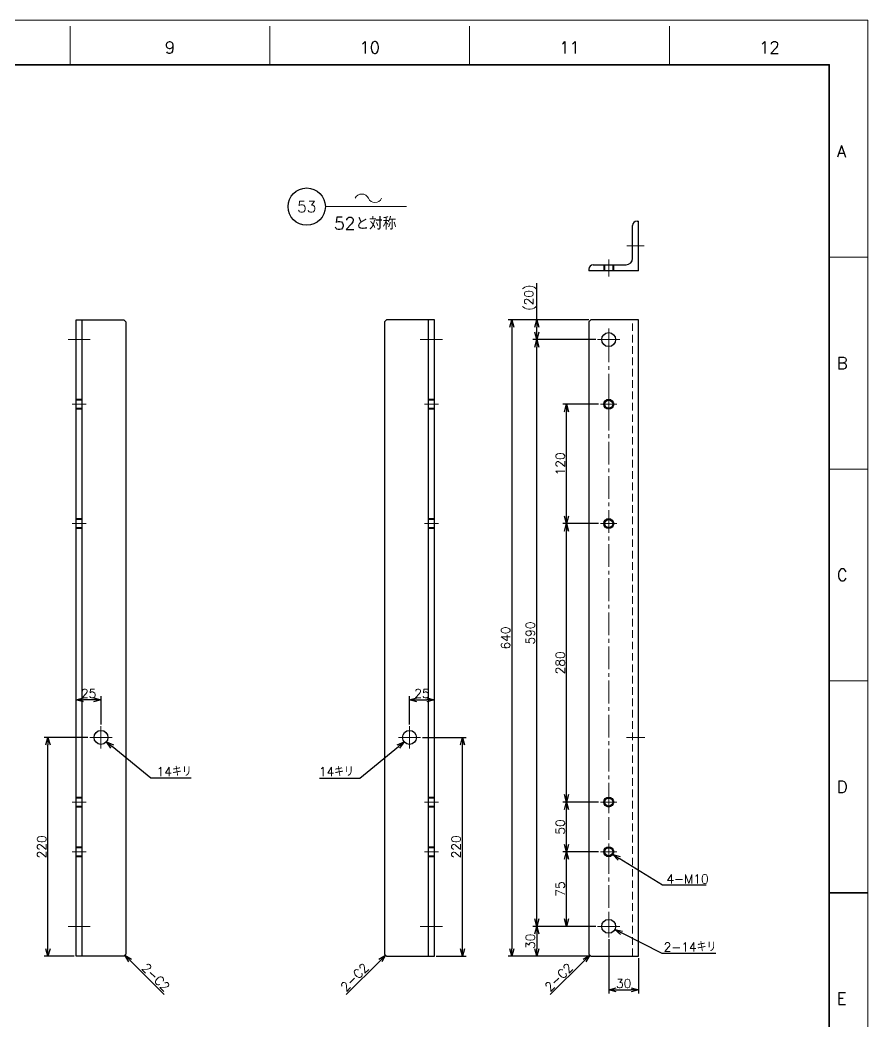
# Model space of a CAD drawing. Header units: millimetres. Extents: x 0 to 2485, y -14 to 1749.
# Drawn here: x 1633 to 2485, y 741 to 1749 of the extents above; entities that cross this region are included whole.
import ezdxf
from ezdxf import colors
from ezdxf.entities.mleader import LeaderData, LeaderLine
from ezdxf.enums import TextEntityAlignment as Align
from ezdxf.math import Vec2, Vec3

# ---------------------------------------------------------------- set-up
doc = ezdxf.new("R2010")
doc.units = ezdxf.units.MM
doc.header["$LTSCALE"] = 1.2
doc.header["$PDMODE"] = 99
doc.header["$PDSIZE"] = 1
doc.linetypes.add('CENTER2', pattern=[28.575, 19.05, -3.175, 3.175, -3.175])
doc.linetypes.add('HIDDEN', pattern=[9.525, 6.35, -3.175])
for name, color, linetype, lineweight in [('04_HIDDEN', 2, 'HIDDEN', 13), ('05_CENTER', 4, 'CENTER2', 13), ('08_DIM', 3, 'Continuous', 13), ('90_FRAME', 5, 'Continuous', 35)]:
    doc.layers.add(name, color=color, linetype=linetype, lineweight=lineweight)
doc.layers.add('91_BLANK', color=5, linetype='Continuous', lineweight=0, plot=False)
doc.styles.add('KSS_TXT', font='txt.shx', dxfattribs={"bigfont": 'extfont2.shx'})
doc.styles.get("Standard").update_dxf_attribs({"font": 'txt.shx', "bigfont": 'extfont2.shx'})
doc.dimstyles.new('KSS_DIM', dxfattribs={"dimscale": 3, "dimtxt": 3, "dimasz": 2.5, "dimexe": 1.25, "dimexo": 0.625, "dimtad": 1, "dimdsep": 46, "dimtxsty": 'KSS_TXT', "dimblk": 'OPEN30', "dimcen": 0, "dimazin": 2, "dimtfac": 0.75, "dimtmove": 0, "dimatfit": 3, "dimldrblk": 'OPEN30', "dimfxl": 1.25, "dimtolj": 1, "dimarcsym": 0})
doc.dimstyles.new('KSS_DIM$3', dxfattribs={"dimscale": 3, "dimtxt": 3, "dimasz": 2.5, "dimexe": 1.25, "dimexo": 0.625, "dimtad": 1, "dimtih": 1, "dimtoh": 1, "dimdsep": 46, "dimtxsty": 'KSS_TXT', "dimblk": 'OPEN30', "dimcen": 0, "dimazin": 2, "dimtfac": 0.75, "dimtofl": 0, "dimtmove": 0, "dimatfit": 3, "dimldrblk": 'OPEN30', "dimfxl": 1.25, "dimtolj": 1, "dimarcsym": 0})

# ---------------------------------------------------------------- blocks, each defined once
blk = doc.blocks.new('_Open30')
at = {"color": 0, "linetype": 'ByBlock', "lineweight": -2}
for p, q in [((-1, 0.27), (0, 0)), ((0, 0), (-1, -0.27)), ((0, 0), (-1, 0))]:
    blk.add_line(p, q, dxfattribs=at)
blk = doc.blocks.new('*D183')
at = {"layer": '08_DIM', "color": 0, "lineweight": -2, "transparency": 16777216}
for p, q in [((1700.8, 1027.4), (1656.9, 1027.4)), ((1660.6, 814.9), (1660.6, 1019.9)), ((1687, 807.4), (1656.9, 807.4))]:
    blk.add_line(p, q, dxfattribs=at)
at = {"layer": 'Defpoints', "color": 0, "transparency": 16777216}
for p in [(1660.6, 1027.4), (1702.7, 1027.4), (1688.9, 807.4)]:
    blk.add_point(p, dxfattribs=at)
at = {"layer": '08_DIM', "color": 0, "lineweight": -2, "transparency": 16777216, "xscale": 7.5, "yscale": 7.5, "zscale": 7.5}
for p, rotation in [((1660.6, 1027.4), 90), ((1660.6, 807.4), 270)]:
    blk.add_blockref('_Open30', p, dxfattribs=dict(at, rotation=rotation))
at = {"layer": '08_DIM', "color": 0, "transparency": 16777216, "insert": (1654.3, 917.4), "char_height": 9, "attachment_point": 5, "rotation": 90, "style": 'KSS_TXT'}
blk.add_mtext('\\A1;220', dxfattribs=at)
blk = doc.blocks.new('*D184')
at = {"layer": '08_DIM', "color": 0, "lineweight": -2, "transparency": 16777216}
for p, q in [((1688.9, 1040.5), (1688.9, 1068.9)), ((1713.9, 1040.5), (1713.9, 1068.9)), ((1706.4, 1065.2), (1696.4, 1065.2))]:
    blk.add_line(p, q, dxfattribs=at)
at = {"layer": 'Defpoints', "color": 0, "transparency": 16777216}
for p in [(1688.9, 1065.2), (1688.9, 1038.6), (1713.9, 1038.6)]:
    blk.add_point(p, dxfattribs=at)
at = {"layer": '08_DIM', "color": 0, "lineweight": -2, "transparency": 16777216, "xscale": 7.5, "yscale": 7.5, "zscale": 7.5, "rotation": 180}
blk.add_blockref('_Open30', (1688.9, 1065.2), dxfattribs=at)
at = {"layer": '08_DIM', "color": 0, "lineweight": -2, "transparency": 16777216, "xscale": 7.5, "yscale": 7.5, "zscale": 7.5}
blk.add_blockref('_Open30', (1713.9, 1065.2), dxfattribs=at)
at = {"layer": '08_DIM', "color": 0, "transparency": 16777216, "insert": (1701.4, 1071.6), "char_height": 9, "attachment_point": 5, "style": 'KSS_TXT'}
blk.add_mtext('\\A1;25', dxfattribs=at)
blk = doc.blocks.new('*D185')
at = {"layer": '08_DIM', "color": 0, "lineweight": -2, "transparency": 16777216}
for p, q in [((1763.9, 986.5), (1725.1, 1018.3)), ((1804.5, 986.5), (1763.9, 986.5))]:
    blk.add_line(p, q, dxfattribs=at)
at = {"layer": 'Defpoints', "color": 0, "transparency": 16777216}
for p in [(1708.4, 1031.9), (1719.3, 1023)]:
    blk.add_point(p, dxfattribs=at)
at = {"layer": '08_DIM', "color": 0, "lineweight": -2, "transparency": 16777216, "xscale": 7.5, "yscale": 7.5, "zscale": 7.5, "rotation": 140.720822462114}
blk.add_blockref('_Open30', (1719.3, 1023), dxfattribs=at)
at = {"layer": '08_DIM', "color": 0, "transparency": 16777216, "insert": (1787.4, 992.9), "char_height": 9, "attachment_point": 5, "style": 'KSS_TXT'}
blk.add_mtext('\\A1;14キリ', dxfattribs=at)
blk = doc.blocks.new('*D190')
at = {"layer": '08_DIM', "color": 0, "lineweight": -2, "transparency": 16777216}
blk.add_line((1743.2, 803.1), (1777.5, 768.8), dxfattribs=at)
at = {"layer": 'Defpoints', "color": 0, "transparency": 16777216}
for p in [(1737.9, 808.4), (1781.9, 764.4), (1781.9, 764.4)]:
    blk.add_point(p, dxfattribs=at)
at = {"layer": '08_DIM', "color": 0, "lineweight": -2, "transparency": 16777216, "xscale": 7.5, "yscale": 7.5, "zscale": 7.5, "rotation": 135}
blk.add_blockref('_Open30', (1737.9, 808.4), dxfattribs=at)
at = {"layer": '08_DIM', "color": 0, "transparency": 16777216, "insert": (1769, 786.3), "char_height": 9, "attachment_point": 5, "rotation": 315, "style": 'KSS_TXT'}
blk.add_mtext('\\A1;2-C2', dxfattribs=at)
blk = doc.blocks.new('M10Tz_1_1')
at = {"color": 0}
for radius in [5, 4]:
    blk.add_circle((0, 0), radius, dxfattribs=at)
at = {"layer": '05_CENTER'}
for p, q in [((8.3, 0), (-8.3, 0)), ((0, -8.3), (0, 8.3))]:
    blk.add_line(p, q, dxfattribs=at)
blk = doc.blocks.new('*D191')
at = {"layer": '08_DIM', "color": 0, "lineweight": -2, "transparency": 16777216}
for p, q in [((2211, 837.4), (2147.9, 837.4)), ((2151.7, 829.9), (2151.7, 814.9)), ((2204.2, 807.4), (2147.9, 807.4))]:
    blk.add_line(p, q, dxfattribs=at)
at = {"layer": 'Defpoints', "color": 0, "transparency": 16777216}
for p in [(2212.9, 837.4), (2151.7, 807.4), (2206.1, 807.4)]:
    blk.add_point(p, dxfattribs=at)
at = {"layer": '08_DIM', "color": 0, "lineweight": -2, "transparency": 16777216, "xscale": 7.5, "yscale": 7.5, "zscale": 7.5}
for p, rotation in [((2151.7, 837.4), 90), ((2151.7, 807.4), 270)]:
    blk.add_blockref('_Open30', p, dxfattribs=dict(at, rotation=rotation))
at = {"layer": '08_DIM', "color": 0, "transparency": 16777216, "insert": (2145.3, 822.4), "char_height": 9, "attachment_point": 5, "rotation": 90, "style": 'KSS_TXT'}
blk.add_mtext('\\A1;30', dxfattribs=at)
blk = doc.blocks.new('*D192')
at = {"layer": '08_DIM', "color": 0, "lineweight": -2, "transparency": 16777216}
for p, q in [((2213.9, 912.4), (2178, 912.4)), ((2181.7, 844.9), (2181.7, 904.9)), ((2211, 837.4), (2178, 837.4))]:
    blk.add_line(p, q, dxfattribs=at)
at = {"layer": 'Defpoints', "color": 0, "transparency": 16777216}
for p in [(2181.7, 912.4), (2215.7, 912.4), (2212.9, 837.4)]:
    blk.add_point(p, dxfattribs=at)
at = {"layer": '08_DIM', "color": 0, "lineweight": -2, "transparency": 16777216, "xscale": 7.5, "yscale": 7.5, "zscale": 7.5}
for p, rotation in [((2181.7, 912.4), 90), ((2181.7, 837.4), 270)]:
    blk.add_blockref('_Open30', p, dxfattribs=dict(at, rotation=rotation))
at = {"layer": '08_DIM', "color": 0, "transparency": 16777216, "insert": (2175.4, 874.9), "char_height": 9, "attachment_point": 5, "rotation": 90, "style": 'KSS_TXT'}
blk.add_mtext('\\A1;75', dxfattribs=at)
blk = doc.blocks.new('*D193')
at = {"layer": '08_DIM', "color": 0, "lineweight": -2, "transparency": 16777216}
for p, q in [((2213.9, 962.4), (2178, 962.4)), ((2181.7, 919.9), (2181.7, 954.9)), ((2213.9, 912.4), (2178, 912.4))]:
    blk.add_line(p, q, dxfattribs=at)
at = {"layer": 'Defpoints', "color": 0, "transparency": 16777216}
for p in [(2181.7, 962.4), (2215.7, 962.4), (2215.7, 912.4)]:
    blk.add_point(p, dxfattribs=at)
at = {"layer": '08_DIM', "color": 0, "lineweight": -2, "transparency": 16777216, "xscale": 7.5, "yscale": 7.5, "zscale": 7.5}
for p, rotation in [((2181.7, 962.4), 90), ((2181.7, 912.4), 270)]:
    blk.add_blockref('_Open30', p, dxfattribs=dict(at, rotation=rotation))
at = {"layer": '08_DIM', "color": 0, "transparency": 16777216, "insert": (2175.4, 937.4), "char_height": 9, "attachment_point": 5, "rotation": 90, "style": 'KSS_TXT'}
blk.add_mtext('\\A1;50', dxfattribs=at)
blk = doc.blocks.new('*D194')
at = {"layer": '08_DIM', "color": 0, "lineweight": -2, "transparency": 16777216}
for p, q in [((2213.9, 1242.4), (2178, 1242.4)), ((2181.7, 969.9), (2181.7, 1234.9)), ((2213.9, 962.4), (2178, 962.4))]:
    blk.add_line(p, q, dxfattribs=at)
at = {"layer": 'Defpoints', "color": 0, "transparency": 16777216}
for p in [(2181.7, 1242.4), (2215.7, 1242.4), (2215.7, 962.4)]:
    blk.add_point(p, dxfattribs=at)
at = {"layer": '08_DIM', "color": 0, "lineweight": -2, "transparency": 16777216, "xscale": 7.5, "yscale": 7.5, "zscale": 7.5}
for p, rotation in [((2181.7, 1242.4), 90), ((2181.7, 962.4), 270)]:
    blk.add_blockref('_Open30', p, dxfattribs=dict(at, rotation=rotation))
at = {"layer": '08_DIM', "color": 0, "transparency": 16777216, "insert": (2175.4, 1102.4), "char_height": 9, "attachment_point": 5, "rotation": 90, "style": 'KSS_TXT'}
blk.add_mtext('\\A1;280', dxfattribs=at)
blk = doc.blocks.new('*D195')
at = {"layer": '08_DIM', "color": 0, "lineweight": -2, "transparency": 16777216}
for p, q in [((2213.9, 1362.4), (2178, 1362.4)), ((2181.7, 1249.9), (2181.7, 1354.9)), ((2213.9, 1242.4), (2178, 1242.4))]:
    blk.add_line(p, q, dxfattribs=at)
at = {"layer": 'Defpoints', "color": 0, "transparency": 16777216}
for p in [(2181.7, 1362.4), (2215.7, 1362.4), (2215.7, 1242.4)]:
    blk.add_point(p, dxfattribs=at)
at = {"layer": '08_DIM', "color": 0, "lineweight": -2, "transparency": 16777216, "xscale": 7.5, "yscale": 7.5, "zscale": 7.5}
for p, rotation in [((2181.7, 1362.4), 90), ((2181.7, 1242.4), 270)]:
    blk.add_blockref('_Open30', p, dxfattribs=dict(at, rotation=rotation))
at = {"layer": '08_DIM', "color": 0, "transparency": 16777216, "insert": (2175.4, 1302.4), "char_height": 9, "attachment_point": 5, "rotation": 90, "style": 'KSS_TXT'}
blk.add_mtext('\\A1;120', dxfattribs=at)
blk = doc.blocks.new('*D196')
at = {"layer": '08_DIM', "color": 0, "lineweight": -2, "transparency": 16777216}
for p, q in [((2211, 1427.4), (2147.9, 1427.4)), ((2151.7, 844.9), (2151.7, 1419.9)), ((2211, 837.4), (2147.9, 837.4))]:
    blk.add_line(p, q, dxfattribs=at)
at = {"layer": 'Defpoints', "color": 0, "transparency": 16777216}
for p in [(2151.7, 1427.4), (2212.9, 1427.4), (2212.9, 837.4)]:
    blk.add_point(p, dxfattribs=at)
at = {"layer": '08_DIM', "color": 0, "lineweight": -2, "transparency": 16777216, "xscale": 7.5, "yscale": 7.5, "zscale": 7.5}
for p, rotation in [((2151.7, 1427.4), 90), ((2151.7, 837.4), 270)]:
    blk.add_blockref('_Open30', p, dxfattribs=dict(at, rotation=rotation))
at = {"layer": '08_DIM', "color": 0, "transparency": 16777216, "insert": (2145.3, 1132.4), "char_height": 9, "attachment_point": 5, "rotation": 90, "style": 'KSS_TXT'}
blk.add_mtext('\\A1;590', dxfattribs=at)
blk = doc.blocks.new('*D197')
at = {"layer": '08_DIM', "color": 0, "lineweight": -2, "transparency": 16777216}
for p, q in [((2151.7, 1447.4), (2151.7, 1484.2)), ((2204.2, 1447.4), (2147.9, 1447.4)), ((2151.7, 1434.9), (2151.7, 1439.9)), ((2211, 1427.4), (2147.9, 1427.4))]:
    blk.add_line(p, q, dxfattribs=at)
at = {"layer": 'Defpoints', "color": 0, "transparency": 16777216}
for p in [(2151.7, 1447.4), (2206.1, 1447.4), (2212.9, 1427.4)]:
    blk.add_point(p, dxfattribs=at)
at = {"layer": '08_DIM', "color": 0, "lineweight": -2, "transparency": 16777216, "xscale": 7.5, "yscale": 7.5, "zscale": 7.5}
for p, rotation in [((2151.7, 1447.4), 90), ((2151.7, 1427.4), 270)]:
    blk.add_blockref('_Open30', p, dxfattribs=dict(at, rotation=rotation))
at = {"layer": '08_DIM', "color": 0, "transparency": 16777216, "insert": (2145.3, 1469.6), "char_height": 9, "attachment_point": 5, "rotation": 90, "style": 'KSS_TXT'}
blk.add_mtext('\\A1;(20)', dxfattribs=at)
blk = doc.blocks.new('*D198')
at = {"layer": '08_DIM', "color": 0, "lineweight": -2, "transparency": 16777216}
for p, q in [((2204.2, 1447.4), (2123, 1447.4)), ((2126.8, 1439.9), (2126.8, 814.9)), ((2204.2, 807.4), (2123, 807.4))]:
    blk.add_line(p, q, dxfattribs=at)
at = {"layer": 'Defpoints', "color": 0, "transparency": 16777216}
for p in [(2206.1, 1447.4), (2126.8, 807.4), (2206.1, 807.4)]:
    blk.add_point(p, dxfattribs=at)
at = {"layer": '08_DIM', "color": 0, "lineweight": -2, "transparency": 16777216, "xscale": 7.5, "yscale": 7.5, "zscale": 7.5}
for p, rotation in [((2126.8, 1447.4), 90), ((2126.8, 807.4), 270)]:
    blk.add_blockref('_Open30', p, dxfattribs=dict(at, rotation=rotation))
at = {"layer": '08_DIM', "color": 0, "transparency": 16777216, "insert": (2120.4, 1127.4), "char_height": 9, "attachment_point": 5, "rotation": 90, "style": 'KSS_TXT'}
blk.add_mtext('\\A1;640', dxfattribs=at)
blk = doc.blocks.new('*D199')
at = {"layer": '08_DIM', "color": 0, "lineweight": -2, "transparency": 16777216}
for p, q in [((2224.1, 824.4), (2224.1, 769.9)), ((2254.1, 805.6), (2254.1, 769.9)), ((2231.6, 773.7), (2246.6, 773.7))]:
    blk.add_line(p, q, dxfattribs=at)
at = {"layer": 'Defpoints', "color": 0, "transparency": 16777216}
for p in [(2224.1, 826.3), (2254.1, 807.4), (2254.1, 773.7)]:
    blk.add_point(p, dxfattribs=at)
at = {"layer": '08_DIM', "color": 0, "lineweight": -2, "transparency": 16777216, "xscale": 7.5, "yscale": 7.5, "zscale": 7.5, "rotation": 180}
blk.add_blockref('_Open30', (2224.1, 773.7), dxfattribs=at)
at = {"layer": '08_DIM', "color": 0, "lineweight": -2, "transparency": 16777216, "xscale": 7.5, "yscale": 7.5, "zscale": 7.5}
blk.add_blockref('_Open30', (2254.1, 773.7), dxfattribs=at)
at = {"layer": '08_DIM', "color": 0, "transparency": 16777216, "insert": (2239.1, 780), "char_height": 9, "attachment_point": 5, "style": 'KSS_TXT'}
blk.add_mtext('\\A1;30', dxfattribs=at)
blk = doc.blocks.new('*D200')
at = {"layer": '08_DIM', "color": 0, "lineweight": -2, "transparency": 16777216}
for p, q in [((2037, 1027.4), (2080.9, 1027.4)), ((2077.1, 814.9), (2077.1, 1019.9)), ((2050.8, 807.4), (2080.9, 807.4))]:
    blk.add_line(p, q, dxfattribs=at)
at = {"layer": 'Defpoints', "color": 0, "transparency": 16777216}
for p in [(2035.1, 1027.4), (2077.1, 1027.4), (2048.9, 807.4)]:
    blk.add_point(p, dxfattribs=at)
at = {"layer": '08_DIM', "color": 0, "lineweight": -2, "transparency": 16777216, "xscale": 7.5, "yscale": 7.5, "zscale": 7.5}
for p, rotation in [((2077.1, 1027.4), 90), ((2077.1, 807.4), 270)]:
    blk.add_blockref('_Open30', p, dxfattribs=dict(at, rotation=rotation))
at = {"layer": '08_DIM', "color": 0, "transparency": 16777216, "insert": (2070.7, 917.4), "char_height": 9, "attachment_point": 5, "rotation": 90, "style": 'KSS_TXT'}
blk.add_mtext('\\A1;220', dxfattribs=at)
blk = doc.blocks.new('*D201')
at = {"layer": '08_DIM', "color": 0, "lineweight": -2, "transparency": 16777216}
for p, q in [((2023.9, 1040.5), (2023.9, 1068.9)), ((2048.9, 1040.5), (2048.9, 1068.9)), ((2031.4, 1065.2), (2041.4, 1065.2))]:
    blk.add_line(p, q, dxfattribs=at)
at = {"layer": 'Defpoints', "color": 0, "transparency": 16777216}
for p in [(2048.9, 1065.2), (2023.9, 1038.6), (2048.9, 1038.6)]:
    blk.add_point(p, dxfattribs=at)
at = {"layer": '08_DIM', "color": 0, "lineweight": -2, "transparency": 16777216, "xscale": 7.5, "yscale": 7.5, "zscale": 7.5, "rotation": 180}
blk.add_blockref('_Open30', (2023.9, 1065.2), dxfattribs=at)
at = {"layer": '08_DIM', "color": 0, "lineweight": -2, "transparency": 16777216, "xscale": 7.5, "yscale": 7.5, "zscale": 7.5}
blk.add_blockref('_Open30', (2048.9, 1065.2), dxfattribs=at)
at = {"layer": '08_DIM', "color": 0, "transparency": 16777216, "insert": (2036.4, 1071.6), "char_height": 9, "attachment_point": 5, "style": 'KSS_TXT'}
blk.add_mtext('\\A1;25', dxfattribs=at)
blk = doc.blocks.new('*D202')
at = {"layer": '08_DIM', "color": 0, "lineweight": -2, "transparency": 16777216}
for p, q in [((1973.9, 986.5), (2012.7, 1018.3)), ((1933.3, 986.5), (1973.9, 986.5))]:
    blk.add_line(p, q, dxfattribs=at)
at = {"layer": 'Defpoints', "color": 0, "transparency": 16777216}
for p in [(2029.3, 1031.9), (2018.5, 1023)]:
    blk.add_point(p, dxfattribs=at)
at = {"layer": '08_DIM', "color": 0, "lineweight": -2, "transparency": 16777216, "xscale": 7.5, "yscale": 7.5, "zscale": 7.5, "rotation": 39.27917753788649}
blk.add_blockref('_Open30', (2018.5, 1023), dxfattribs=at)
at = {"layer": '08_DIM', "color": 0, "transparency": 16777216, "insert": (1950.4, 992.9), "char_height": 9, "attachment_point": 5, "style": 'KSS_TXT'}
blk.add_mtext('\\A1;14キリ', dxfattribs=at)
blk = doc.blocks.new('*D203')
at = {"layer": '08_DIM', "color": 0, "lineweight": -2, "transparency": 16777216}
for p, q in [((2277.8, 810.2), (2237, 830.9)), ((2331.9, 810.2), (2277.8, 810.2))]:
    blk.add_line(p, q, dxfattribs=at)
at = {"layer": 'Defpoints', "color": 0, "transparency": 16777216}
for p in [(2217.8, 840.6), (2230.3, 834.3)]:
    blk.add_point(p, dxfattribs=at)
at = {"layer": '08_DIM', "color": 0, "lineweight": -2, "transparency": 16777216, "xscale": 7.5, "yscale": 7.5, "zscale": 7.5, "rotation": 153.1169204302997}
blk.add_blockref('_Open30', (2230.3, 834.3), dxfattribs=at)
at = {"layer": '08_DIM', "color": 0, "transparency": 16777216, "insert": (2305.8, 816.6), "char_height": 9, "attachment_point": 5, "style": 'KSS_TXT'}
blk.add_mtext('\\A1;2-14キリ', dxfattribs=at)
blk = doc.blocks.new('*D204')
at = {"layer": '08_DIM', "color": 0, "lineweight": -2, "transparency": 16777216}
for p, q in [((2278.2, 878.8), (2234.7, 905.8)), ((2322.1, 878.8), (2278.2, 878.8))]:
    blk.add_line(p, q, dxfattribs=at)
at = {"layer": 'Defpoints', "color": 0, "transparency": 16777216}
for p in [(2219.8, 915.1), (2228.3, 909.8)]:
    blk.add_point(p, dxfattribs=at)
at = {"layer": '08_DIM', "color": 0, "lineweight": -2, "transparency": 16777216, "xscale": 7.5, "yscale": 7.5, "zscale": 7.5, "rotation": 148.0988826479416}
blk.add_blockref('_Open30', (2228.3, 909.8), dxfattribs=at)
at = {"layer": '08_DIM', "color": 0, "transparency": 16777216, "insert": (2303.3, 885.1), "char_height": 9, "attachment_point": 5, "style": 'KSS_TXT'}
blk.add_mtext('\\A1;4-M10', dxfattribs=at)
blk = doc.blocks.new('*D205')
at = {"layer": '08_DIM', "color": 0, "lineweight": -2, "transparency": 16777216}
blk.add_line((2199.8, 803.1), (2165.4, 768.8), dxfattribs=at)
at = {"layer": 'Defpoints', "color": 0, "transparency": 16777216}
for p in [(2205.1, 808.4), (2161, 764.4), (2161, 764.4)]:
    blk.add_point(p, dxfattribs=at)
at = {"layer": '08_DIM', "color": 0, "lineweight": -2, "transparency": 16777216, "xscale": 7.5, "yscale": 7.5, "zscale": 7.5, "rotation": 45}
blk.add_blockref('_Open30', (2205.1, 808.4), dxfattribs=at)
at = {"layer": '08_DIM', "color": 0, "transparency": 16777216, "insert": (2173.9, 786.3), "char_height": 9, "attachment_point": 5, "rotation": 45, "style": 'KSS_TXT'}
blk.add_mtext('\\A1;2-C2', dxfattribs=at)
blk = doc.blocks.new('*D206')
at = {"layer": '08_DIM', "color": 0, "lineweight": -2, "transparency": 16777216}
blk.add_line((1994.6, 803.1), (1960.2, 768.8), dxfattribs=at)
at = {"layer": 'Defpoints', "color": 0, "transparency": 16777216}
for p in [(1999.9, 808.4), (1955.8, 764.4), (1955.8, 764.4)]:
    blk.add_point(p, dxfattribs=at)
at = {"layer": '08_DIM', "color": 0, "lineweight": -2, "transparency": 16777216, "xscale": 7.5, "yscale": 7.5, "zscale": 7.5, "rotation": 45}
blk.add_blockref('_Open30', (1999.9, 808.4), dxfattribs=at)
at = {"layer": '08_DIM', "color": 0, "transparency": 16777216, "insert": (1968.7, 786.3), "char_height": 9, "attachment_point": 5, "rotation": 45, "style": 'KSS_TXT'}
blk.add_mtext('\\A1;2-C2', dxfattribs=at)
blk = doc.blocks.new('AM_BALLOON1')
at = {"transparency": 16777216}
blk.add_circle((0, 0), 5, dxfattribs=at)
blk.add_attdef('B_NUMBER', text='', height=3, dxfattribs=at).set_placement((0, 0), align=Align.MIDDLE_CENTER)
blk = doc.blocks.new('_OPEN')
at = {"color": 0, "linetype": 'ByBlock'}
for p, q in [((-1, 0.17), (0, 0)), ((0, 0), (-1, -0.17)), ((0, 0), (-1, 0))]:
    blk.add_line(p, q, dxfattribs=at)
blk = doc.blocks.new('p1ba05')
for centre, start, end in [((-2.95, 0.29), 24.2276, 155.5758), ((0, 1.62), 204.2276, 335.5758)]:
    blk.add_arc(centre, 1.62, start, end)

msp = doc.modelspace()

# ---------------------------------------------------------------- linework, layer by layer
at = {"color": 0}
for p, q in [((2248.066, 1509.107), (2248.066, 1542.107)), ((2252.566, 1546.607), (2254.066, 1546.607)), ((2254.066, 1496.607), (2254.066, 1546.607)), ((2208.566, 1502.607), (2241.566, 1502.607)), ((2204.066, 1498.107), (2204.066, 1496.607)), ((2254.066, 1496.607), (2204.066, 1496.607)), ((1694.856, 807.439), (1694.856, 1447.439)), ((2042.903, 807.439), (2042.903, 1447.439))]:
    msp.add_line(p, q, dxfattribs=at)
for points in [[(1736.856, 807.439), (1688.856, 807.439), (1688.856, 1447.439), (1736.856, 1447.439), (1738.856, 1445.439), (1738.856, 809.439)], [(2000.903, 807.439), (2048.903, 807.439), (2048.903, 1447.439), (2000.903, 1447.439), (1998.903, 1445.439), (1998.903, 809.439)], [(2206.066, 807.439), (2254.066, 807.439), (2254.066, 1447.439), (2206.066, 1447.439), (2204.066, 1445.439), (2204.066, 809.439)]]:
    msp.add_lwpolyline(points, close=True, dxfattribs=at)
for centre in [(2224.066, 1427.439), (1713.856, 1027.439), (2023.903, 1027.439), (2224.066, 837.439)]:
    msp.add_circle(centre, 7, dxfattribs=at)
for centre, radius, start, end in [((2252.566, 1542.107), 4.5, 90, 180), ((2208.566, 1498.107), 4.5, 90, 180), ((2241.566, 1509.107), 6.5, 270, 0)]:
    msp.add_arc(centre, radius, start, end, dxfattribs=at)
at = {"layer": '04_HIDDEN'}
for p, q in [((2219.066, 1502.607), (2219.066, 1496.607)), ((2220.066, 1502.607), (2220.066, 1496.607)), ((2228.066, 1502.607), (2228.066, 1496.607)), ((2229.066, 1502.607), (2229.066, 1496.607)), ((2248.066, 807.439), (2248.066, 1447.439)), ((1694.856, 1367.439), (1688.856, 1367.439)), ((1694.856, 1366.439), (1688.856, 1366.439)), ((2042.903, 1367.439), (2048.903, 1367.439)), ((2042.903, 1366.439), (2048.903, 1366.439)), ((1694.856, 1358.439), (1688.856, 1358.439)), ((1694.856, 1357.439), (1688.856, 1357.439)), ((2042.903, 1358.439), (2048.903, 1358.439)), ((2042.903, 1357.439), (2048.903, 1357.439)), ((1694.856, 1247.439), (1688.856, 1247.439)), ((1694.856, 1246.439), (1688.856, 1246.439)), ((2042.903, 1247.439), (2048.903, 1247.439)), ((2042.903, 1246.439), (2048.903, 1246.439)), ((1694.856, 1238.439), (1688.856, 1238.439)), ((1694.856, 1237.439), (1688.856, 1237.439)), ((2042.903, 1238.439), (2048.903, 1238.439)), ((2042.903, 1237.439), (2048.903, 1237.439)), ((1688.856, 967.439), (1694.856, 967.439)), ((2048.903, 967.439), (2042.903, 967.439)), ((1688.856, 966.439), (1694.856, 966.439)), ((1688.856, 958.439), (1694.856, 958.439)), ((1688.856, 957.439), (1694.856, 957.439)), ((2048.903, 966.439), (2042.903, 966.439)), ((2048.903, 958.439), (2042.903, 958.439)), ((2048.903, 957.439), (2042.903, 957.439)), ((1688.856, 917.439), (1694.856, 917.439)), ((2048.903, 917.439), (2042.903, 917.439)), ((1688.856, 916.439), (1694.856, 916.439)), ((1688.856, 908.439), (1694.856, 908.439)), ((1688.856, 907.439), (1694.856, 907.439)), ((2048.903, 916.439), (2042.903, 916.439)), ((2048.903, 908.439), (2042.903, 908.439)), ((2048.903, 907.439), (2042.903, 907.439))]:
    msp.add_line(p, q, dxfattribs=at)
at = {"layer": '05_CENTER'}
for p, q in [((2259.561, 1521.607), (2242.459, 1521.607)), ((2224.066, 1508.102), (2224.066, 1491)), ((2224.066, 1416.253), (2224.066, 1438.625)), ((1680.713, 1427.439), (1703.085, 1427.439)), ((2057.045, 1427.439), (2034.674, 1427.439)), ((2235.252, 1427.439), (2212.88, 1427.439)), ((2224.066, 1427.439), (2224.066, 837.439)), ((1698.941, 1362.439), (1684.77, 1362.439)), ((2038.817, 1362.439), (2052.989, 1362.439)), ((1698.941, 1242.439), (1684.77, 1242.439)), ((2038.817, 1242.439), (2052.989, 1242.439)), ((1713.856, 1016.253), (1713.856, 1038.625)), ((2023.903, 1016.253), (2023.903, 1038.625)), ((1702.67, 1027.439), (1725.042, 1027.439)), ((2035.089, 1027.439), (2012.717, 1027.439)), ((2260.24, 1027.439), (2242.054, 1027.439)), ((1684.77, 962.439), (1698.941, 962.439)), ((2052.989, 962.439), (2038.817, 962.439)), ((1684.77, 912.439), (1698.941, 912.439)), ((2052.989, 912.439), (2038.817, 912.439)), ((2224.066, 826.253), (2224.066, 848.625)), ((1680.713, 837.439), (1703.085, 837.439)), ((2057.045, 837.439), (2034.674, 837.439)), ((2235.252, 837.439), (2212.88, 837.439))]:
    msp.add_line(p, q, dxfattribs=at)
at = {"layer": '08_DIM'}
msp.add_line((1939.339, 1561.126), (2020.987, 1561.126), dxfattribs=at)
at = {"layer": '90_FRAME', "color": 4, "lineweight": 13}
for p, q in [((1682.728, 1703.874), (1682.728, 1742.759)), ((1883.528, 1703.874), (1883.528, 1742.759)), ((2084.328, 1703.874), (2084.328, 1742.759)), ((2285.128, 1703.874), (2285.128, 1742.759)), ((2484.603, 1510.268), (2445.717, 1510.268)), ((2484.603, 1297.276), (2445.717, 1297.276)), ((2484.603, 1084.284), (2445.717, 1084.284))]:
    msp.add_line(p, q, dxfattribs=at)
at = {"layer": '90_FRAME'}
msp.add_line((2484.603, 871.293), (2445.717, 871.293), dxfattribs=at)
msp.add_lwpolyline([(116.538, 38.712), (2445.717, 38.712), (2445.717, 1703.874), (116.538, 1703.874)], close=True, dxfattribs=at)
at = {"layer": '91_BLANK'}
msp.add_lwpolyline([(0, 0), (2484.603, 0), (2484.603, 1748.759), (0, 1748.759)], close=True, dxfattribs=at)

# ---------------------------------------------------------------- block references
for p in [(2224.066, 1362.439), (2224.066, 1242.439), (2224.066, 962.439), (2224.066, 912.439)]:
    msp.add_blockref('M10Tz_1_1', p)
at = {"layer": '08_DIM', "xscale": 4.5, "yscale": 4.5, "zscale": 4.5}
msp.add_blockref('p1ba05', (1989.228, 1565.229), dxfattribs=at)

# ---------------------------------------------------------------- texts
at = {"layer": '08_DIM', "style": 'KSS_TXT'}
msp.add_text('52と対称', height=12.5, dxfattribs=at).set_placement((1948.039, 1538.013))
at = {"layer": '90_FRAME', "color": 0, "lineweight": 13, "style": 'KSS_TXT'}
for s, p in [('9', (1783.128, 1711.619)), ('10', (1983.928, 1711.619)), ('11', (2184.728, 1711.619)), ('12', (2385.528, 1711.619))]:
    msp.add_text(s, height=12, dxfattribs=at).set_placement(p, align=Align.BOTTOM_CENTER)
for s, p in [('A', (2453.447, 1616.764)), ('B', (2453.447, 1403.772)), ('C', (2453.447, 1190.78)), ('D', (2453.447, 977.789)), ('E', (2453.447, 764.797))]:
    msp.add_text(s, height=12, dxfattribs=at).set_placement(p, align=Align.MIDDLE_LEFT)

# ---------------------------------------------------------------- dimensions: what is measured, and where the dimension line sits
at = {"layer": '08_DIM'}
dim = msp.add_linear_dim(base=(2151.668, 1447.439), p1=(2212.88, 1427.439), p2=(2206.066, 1447.439), angle=90, text='(<>)', dimstyle='KSS_DIM', override={"dimarcsym": 1}, dxfattribs=at)
dim.commit()
dim.dimension.update_dxf_attribs({"geometry": '*D197', "text_midpoint": (2145.293, 1469.564)})
for base, p1, p2, angle, picture, middle in [((2126.774, 807.439), (2206.066, 1447.439), (2206.066, 807.439), 90, '*D198', (2120.399, 1127.439)), ((2151.668, 1427.439), (2212.88, 837.439), (2212.88, 1427.439), 90, '*D196', (2145.293, 1132.439)), ((2181.745, 1362.439), (2215.725, 1242.439), (2215.725, 1362.439), 90, '*D195', (2175.37, 1302.439)), ((2181.745, 1242.439), (2215.725, 962.439), (2215.725, 1242.439), 90, '*D194', (2175.37, 1102.439)), ((1688.856, 1065.194), (1713.856, 1038.625), (1688.856, 1038.625), 180, '*D184', (1701.356, 1071.569)), ((2048.903, 1065.194), (2023.903, 1038.625), (2048.903, 1038.625), 0, '*D201', (2036.403, 1071.569)), ((1660.637, 1027.439), (1688.856, 807.439), (1702.67, 1027.439), 90, '*D183', (1654.262, 917.439)), ((2077.121, 1027.439), (2048.903, 807.439), (2035.089, 1027.439), 90, '*D200', (2070.746, 917.439)), ((2181.745, 962.439), (2215.725, 912.439), (2215.725, 962.439), 90, '*D193', (2175.37, 937.439)), ((2181.745, 912.439), (2212.88, 837.439), (2215.725, 912.439), 90, '*D192', (2175.37, 874.939)), ((2151.668, 807.439), (2212.88, 837.439), (2206.066, 807.439), 90, '*D191', (2145.293, 822.439)), ((2254.066, 773.655), (2224.066, 826.253), (2254.066, 807.439), 0, '*D199', (2239.066, 780.03))]:
    dim = msp.add_linear_dim(base=base, p1=p1, p2=p2, angle=angle, dimstyle='KSS_DIM', override={"dimarcsym": 1}, dxfattribs=at)
    dim.commit()
    dim.dimension.update_dxf_attribs({"geometry": picture, "text_midpoint": middle})
for p1, p2, text, picture, middle in [((1708.437, 1031.871), (1719.274, 1023.008), '<>キリ', '*D185', (1787.353, 986.527)), ((2029.321, 1031.871), (2018.484, 1023.008), '<>キリ', '*D202', (1950.405, 986.527)), ((2219.821, 915.082), (2228.311, 909.797), '4-M<>', '*D204', (2303.31, 878.752)), ((2217.823, 840.604), (2230.31, 834.274), '2-<>キリ', '*D203', (2305.778, 810.197))]:
    dim = msp.add_diameter_dim_2p(p1=p1, p2=p2, text=text, dimstyle='KSS_DIM$3', override={"dimpost": '<>', "dimtix": 1, "dimarcsym": 1}, dxfattribs=at)
    dim.commit()
    dim.dimension.update_dxf_attribs({"geometry": picture, "text_midpoint": middle, "dimtype": 163})
for base, p1, p2, angle, picture, middle in [((1781.937, 764.358), (1737.856, 808.439), (1781.937, 764.358), 315, '*D190', (1764.521, 781.774)), ((1955.821, 764.358), (1999.903, 808.439), (1955.821, 764.358), 225, '*D206', (1973.238, 781.774)), ((2160.985, 764.358), (2205.066, 808.439), (2160.985, 764.358), 225, '*D205', (2178.401, 781.774))]:
    dim = msp.add_linear_dim(base=base, p1=p1, p2=p2, angle=angle, text='2-C2', dimstyle='KSS_DIM', override={"dimse1": 1, "dimse2": 1, "dimsd2": 1, "dimarcsym": 1}, dxfattribs=at)
    dim.commit()
    dim.dimension.update_dxf_attribs({"geometry": picture, "text_midpoint": middle, "dimtype": 161})

# ---------------------------------------------------------------- leaders
ml = msp.add_multileader_block('Standard', dxfattribs=at)
ml.set_content('AM_BALLOON1', color=256, scale=3.75)
ml.set_attribute('B_NUMBER', '53', width=0)
ml.set_leader_properties(color=256, linetype='ByLayer', lineweight=-1)
ml.set_arrow_properties(name='OPEN')
ml.build(insert=Vec2(0, 0))
ml.multileader.update_dxf_attribs({"leader_type": 0, "has_dogleg": 0, "text_right_attachment_type": 6, "dogleg_length": 0, "arrow_head_size": 7.5, "scale": 2.5, "block_connection_type": 1})
ctx = ml.context
ctx.base_point, ctx.scale, ctx.char_height, ctx.arrow_head_size, ctx.landing_gap_size, ctx.plane_origin = Vec3(1920.562, 1561.15), 2.5, 15, 7.5, 7.5, Vec3(1920.562, 1561.15)
ctx.right_attachment, ctx.attachment_type = 6, 1
notes = []
notes.append((ctx, [(0, (0, 0, 0), (0, 0), (1, 0), 1, [])]))
ctx.block.insert = Vec3(1920.562, 1561.15)
for ctx, leaders in notes:
    for number, flags, end, landing, length, lines in leaders:
        leader = LeaderData()
        leader.index, (leader.has_last_leader_line, leader.has_dogleg_vector, leader.attachment_direction) = number, flags
        leader.last_leader_point, leader.dogleg_vector, leader.dogleg_length = Vec3(end), Vec3(landing), length
        for number, points, colour, breaks in lines:
            line = LeaderLine()
            line.index, line.vertices, line.color, line.breaks = number, Vec3.list(points), colors.encode_raw_color(colour), breaks
            leader.lines.append(line)
        ctx.leaders.append(leader)

doc.saveas('drawing.dxf')
